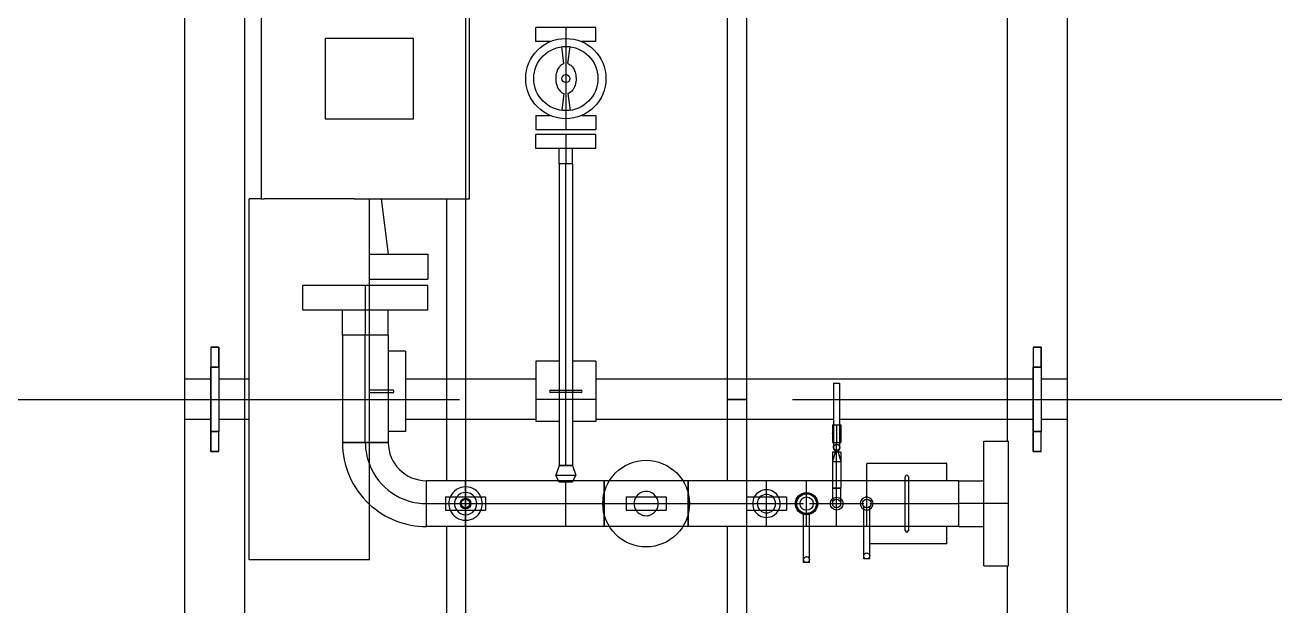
# Model space of a CAD drawing. Header units: inches. Extents: x 295136 to 296247, y 2627183 to 2627409.
# Drawn here: x 295243.105 to 295246.238, y 2627255.317 to 2627256.765 of the extents above; entities that cross this region are included whole.
import ezdxf

# ---------------------------------------------------------------- set-up
doc = ezdxf.new("R2010")
doc.units = ezdxf.units.IN
doc.header["$MEASUREMENT"] = 0
doc.layers.add('EQUIPMENT LAYOUT-EMBED 1_DWG$0$DwgTemplate', color=7, linetype='Continuous')
doc.layers.add('Layout', color=6, linetype='Continuous')

# ---------------------------------------------------------------- blocks, each defined once
blk = doc.blocks.new('A$C55974CAD')
at = {"layer": 'EQUIPMENT LAYOUT-EMBED 1_DWG$0$DwgTemplate', "color": 1, "lineweight": 25}
for p, q in [((25.1, 5.335), (25.1, 4.735)), ((24.4542, 4.8), (27.3607, 4.8)), ((25.05, 4.8), (25.15, 4.8)), ((25.05, 4.735), (25.05, 4.8)), ((25.15, 4.735), (25.15, 4.8)), ((25.1, 4.735), (25.1, 4.715)), ((25.05, 4.64), (25.05, 4.715)), ((25.1, 4.715), (25.1, 4.64)), ((25.15, 4.64), (25.15, 4.715)), ((24.4542, 4.65), (27.3607, 4.65)), ((25.1, 4.64), (25.1, 4.25)), ((25.05, 3.925), (25.05, 4.25)), ((25.1, 4.25), (25.1, 4.115)), ((25.15, 3.925), (25.15, 4.25)), ((24.7828, 4.148), (24.4095, 4.148)), ((25.6, 4.148), (24.8971, 4.148)), ((24.7828, 4.1), (24.4095, 4.1)), ((25.6, 4.1), (24.8971, 4.1)), ((25.05, 3.1825), (25.05, 3.775)), ((25.15, 2.685), (25.15, 3.775)), ((24.7828, 3.448), (24.5413, 3.448)), ((25.1, 3.448), (24.8971, 3.448)), ((26.3465, 3.448), (25.1, 3.448)), ((25.1, 3.4), (25.1, 3.448)), ((25.1, 3.448), (25.1, 3.4)), ((24.7828, 3.4), (24.5413, 3.4)), ((25.1, 3.4), (24.8971, 3.4)), ((26.3096, 3.4), (25.1, 3.4)), ((25.1, 3.285), (25.1, 3.1825)), ((25.05, 2.685), (25.05, 3.1675)), ((25.1, 3.1825), (25.1, 3.1675)), ((25.1, 3.1675), (25.1, 2.685)), ((24.6844, 2.75), (23.875, 2.75)), ((26.1844, 2.75), (24.9956, 2.75)), ((25.05, 2.6), (25.05, 2.665)), ((25.1, 2.685), (25.1, 2.665)), ((25.1, 2.665), (25.1, 2.065)), ((25.15, 2.6), (25.15, 2.665)), ((30.1, 2.6), (22.825, 2.6)), ((25.15, 2.6), (25.05, 2.6))]:
    blk.add_line(p, q, dxfattribs=at)
at = {"layer": 'EQUIPMENT LAYOUT-EMBED 1_DWG$0$DwgTemplate', "color": 5, "lineweight": 25}
for p, q in [((24.97, 4.735), (24.97, 4.715)), ((24.97, 4.715), (24.97, 4.735)), ((25.02, 4.735), (24.97, 4.735)), ((24.97, 4.735), (25.02, 4.735)), ((25.02, 4.715), (25.02, 4.735)), ((25.02, 4.735), (25.02, 4.715)), ((25.02, 4.735), (25.18, 4.735)), ((25.18, 4.735), (25.02, 4.735)), ((25.02, 4.715), (25.02, 4.735)), ((25.18, 4.735), (25.18, 4.715)), ((25.18, 4.715), (25.18, 4.735)), ((25.23, 4.735), (25.18, 4.735)), ((25.23, 4.735), (25.18, 4.735)), ((25.18, 4.715), (25.18, 4.735)), ((25.23, 4.715), (25.23, 4.735)), ((25.23, 4.735), (25.23, 4.715)), ((24.97, 4.715), (25.02, 4.715)), ((24.97, 4.715), (25.02, 4.715)), ((25.18, 4.715), (25.02, 4.715)), ((25.18, 4.715), (25.02, 4.715)), ((25.18, 4.715), (25.23, 4.715)), ((25.23, 4.715), (25.18, 4.715)), ((24.7, 4.49), (24.7, 4.64)), ((24.7, 4.64), (25.6, 4.64)), ((25.6, 4.61), (25.6, 4.64)), ((25.6, 4.61), (25.6, 4.6018)), ((26.2, 4.61), (25.6, 4.61)), ((25.6, 4.49), (25.6, 4.6018)), ((24.7, 4.34), (24.7, 4.49)), ((25.6, 4.3782), (25.6, 4.49)), ((25.8, 4.45), (25.8, 4.23)), ((26, 4.45), (25.8, 4.45)), ((26, 4.23), (26, 4.45)), ((25.6, 4.3782), (25.6, 4.09)), ((24.7, 4.34), (25.6, 4.34)), ((25.4, 4.34), (25.4, 4.1944)), ((25.4619, 4.34), (25.4619, 4.1944)), ((25.4619, 4.34), (25.4619, 4.2928)), ((25.6, 4.3108), (25.4619, 4.2928)), ((25.8, 4.23), (26, 4.23)), ((25.4619, 4.1944), (25.4, 4.1944)), ((24.8233, 4.15), (24.8233, 4.1)), ((24.8566, 4.15), (24.8233, 4.15)), ((24.8566, 4.15), (24.8566, 4.1)), ((24.8233, 4.1), (24.8233, 4.05)), ((24.8566, 4.1), (24.8566, 4.05)), ((25.6, 4.09), (26.2, 4.09)), ((24.8566, 4.05), (24.8233, 4.05)), ((24.8233, 3.7), (24.8233, 3.65)), ((24.8566, 3.7), (24.8233, 3.7)), ((24.8566, 3.7), (24.8566, 3.65)), ((24.8233, 3.65), (24.8233, 3.6)), ((24.8566, 3.65), (24.8566, 3.6)), ((24.8566, 3.6), (24.8233, 3.6)), ((24.8233, 3.4), (24.8233, 3.35)), ((24.8566, 3.4), (24.8233, 3.4)), ((24.8566, 3.4), (24.8566, 3.35)), ((24.8233, 3.35), (24.8233, 3.3)), ((24.8566, 3.35), (24.8566, 3.3)), ((24.8566, 3.3), (24.8233, 3.3)), ((25.02, 2.685), (24.97, 2.685)), ((24.97, 2.685), (25.02, 2.685)), ((24.97, 2.685), (24.97, 2.665)), ((24.97, 2.665), (24.97, 2.685)), ((24.97, 2.665), (25.02, 2.665)), ((24.97, 2.665), (25.02, 2.665)), ((25.02, 2.665), (25.02, 2.685)), ((25.02, 2.685), (25.02, 2.665)), ((25.02, 2.685), (25.18, 2.685)), ((25.18, 2.685), (25.02, 2.685)), ((25.02, 2.665), (25.02, 2.685)), ((25.18, 2.665), (25.02, 2.665)), ((25.18, 2.665), (25.02, 2.665)), ((25.23, 2.685), (25.18, 2.685)), ((25.23, 2.685), (25.18, 2.685)), ((25.18, 2.685), (25.18, 2.665)), ((25.18, 2.665), (25.18, 2.685)), ((25.18, 2.665), (25.18, 2.685)), ((25.18, 2.665), (25.23, 2.665)), ((25.23, 2.665), (25.18, 2.665)), ((25.23, 2.665), (25.23, 2.685)), ((25.23, 2.685), (25.23, 2.665))]:
    blk.add_line(p, q, dxfattribs=at)
at = {"layer": 'EQUIPMENT LAYOUT-EMBED 1_DWG$0$DwgTemplate', "color": 7, "lineweight": 25}
for p, q in [((25.3221, 4.35), (25.3221, 4.5055)), ((25.3221, 4.5055), (25.384, 4.5055)), ((25.384, 4.35), (25.384, 4.5055)), ((24.9924, 4.4071), (24.9924, 4.34)), ((24.9924, 4.34), (24.9924, 4.4071)), ((25.26, 4.4071), (24.9924, 4.4071)), ((25.26, 4.34), (25.26, 4.4071)), ((25.26, 4.35), (25.26, 4.4071)), ((25.26, 4.4071), (25.3221, 4.4071)), ((24.9924, 4.35), (24.9924, 4.35)), ((24.9924, 4.35), (24.9924, 4.35)), ((24.9924, 4.35), (25.26, 4.35)), ((24.9924, 4.34), (24.9924, 4.2928)), ((24.9924, 4.2928), (24.9924, 4.34)), ((25.384, 4.35), (25.26, 4.35)), ((25.26, 4.34), (25.26, 4.35)), ((25.26, 4.2928), (25.26, 4.34)), ((25.26, 4.2928), (25.26, 4.34)), ((25.3221, 4.34), (25.3221, 4.35)), ((25.3221, 4.1944), (25.3221, 4.34)), ((25.384, 4.34), (25.384, 4.35)), ((25.384, 4.1944), (25.384, 4.34)), ((25.116, 4.2928), (24.9924, 4.2928)), ((25.124, 4.2928), (25.116, 4.2928)), ((25.26, 4.2928), (25.124, 4.2928)), ((25.26, 4.2928), (25.3221, 4.2928)), ((24.7828, 4.1976), (24.8971, 4.1976)), ((24.7828, 4.1976), (24.8971, 4.1976)), ((24.7828, 4.1), (24.7828, 4.1976)), ((24.84, 4.1976), (24.84, 4.1976)), ((24.84, 4.1976), (24.84, 4.1976)), ((24.84, 4.1976), (24.84, 4.15)), ((24.8971, 4.1), (24.8971, 4.1976)), ((25.3221, 4.1944), (25.384, 4.1944)), ((24.84, 4.15), (24.84, 4.1)), ((24.7828, 4.1), (24.8971, 4.1)), ((24.7828, 3.85), (24.7828, 4.1)), ((24.84, 4.1), (24.84, 4.05)), ((24.84, 4.1), (24.84, 4.1)), ((24.84, 4.1), (24.84, 4.1)), ((24.8971, 3.868), (24.8971, 4.1)), ((24.84, 4.05), (24.84, 3.85)), ((25.7254, 3.85), (25.7254, 3.9246)), ((25.7254, 3.9246), (25.7603, 3.9246)), ((25.7603, 3.85), (25.7603, 3.9246)), ((25.773, 3.9246), (25.773, 3.85)), ((25.8079, 3.9246), (25.773, 3.9246)), ((25.8079, 3.9246), (25.8079, 3.889)), ((25.9921, 3.889), (25.9921, 3.9246)), ((25.9921, 3.9246), (26.027, 3.9246)), ((26.027, 3.85), (26.027, 3.9246)), ((24.8947, 3.8667), (24.8971, 3.868)), ((24.8947, 3.8667), (24.8947, 3.8333)), ((24.8971, 3.868), (24.9109, 3.875)), ((24.8971, 3.85), (24.8971, 3.868)), ((24.9109, 3.875), (24.9109, 3.8249)), ((24.9352, 3.8667), (24.9109, 3.875)), ((24.9352, 3.8333), (24.9352, 3.8667)), ((25.117, 3.8667), (24.9352, 3.8667)), ((24.9352, 3.8667), (24.9352, 3.8333)), ((25.123, 3.8667), (25.117, 3.8667)), ((25.6871, 3.8667), (25.123, 3.8667)), ((25.6871, 3.8333), (25.6871, 3.8667)), ((25.6871, 3.85), (25.6871, 3.8667)), ((25.6871, 3.8667), (25.7254, 3.8667)), ((25.8626, 3.8549), (25.8207, 3.8604)), ((25.9374, 3.8549), (25.9793, 3.8604)), ((24.7828, 3.85), (24.8971, 3.85)), ((24.7828, 3.7546), (24.7828, 3.85)), ((24.84, 3.85), (24.84, 3.7579)), ((24.84, 3.85), (24.84, 3.85)), ((24.84, 3.85), (24.84, 3.85)), ((24.8947, 3.8333), (24.8971, 3.832)), ((24.8971, 3.832), (24.8971, 3.85)), ((24.8971, 3.7546), (24.8971, 3.832)), ((24.8971, 3.832), (24.9109, 3.8249)), ((24.9352, 3.8333), (24.9109, 3.8249)), ((24.9352, 3.85), (25.117, 3.85)), ((24.9352, 3.85), (24.9352, 3.85)), ((24.9352, 3.85), (24.9352, 3.85)), ((25.117, 3.8333), (24.9352, 3.8333)), ((25.117, 3.85), (25.123, 3.85)), ((25.123, 3.8333), (25.117, 3.8333)), ((25.123, 3.85), (25.6871, 3.85)), ((25.6871, 3.8333), (25.123, 3.8333)), ((25.7603, 3.85), (25.6871, 3.85)), ((25.6871, 3.8333), (25.6871, 3.85)), ((25.6871, 3.8333), (25.7254, 3.8333)), ((25.7254, 3.7754), (25.7254, 3.85)), ((25.7603, 3.7754), (25.7603, 3.85)), ((26.027, 3.85), (25.773, 3.85)), ((25.773, 3.85), (25.773, 3.7754)), ((25.8626, 3.8451), (25.8207, 3.8395)), ((25.9374, 3.8451), (25.9793, 3.8395)), ((26.027, 3.7754), (26.027, 3.85)), ((25.8079, 3.811), (25.8079, 3.7754)), ((25.9921, 3.7754), (25.9921, 3.811)), ((25.7254, 3.7754), (25.7603, 3.7754)), ((25.8079, 3.7754), (25.773, 3.7754)), ((25.9921, 3.7754), (26.027, 3.7754)), ((24.8135, 3.7546), (24.7828, 3.7546)), ((24.7828, 3.7416), (24.7828, 3.7546)), ((24.7828, 3.7546), (24.8135, 3.7546)), ((24.7828, 3.5584), (24.7828, 3.7416)), ((24.84, 3.7546), (24.8135, 3.7546)), ((24.8135, 3.7546), (24.8665, 3.7546)), ((24.84, 3.7579), (24.84, 3.7546)), ((24.84, 3.7546), (24.84, 3.5453)), ((24.84, 3.7546), (24.84, 3.7546)), ((24.8665, 3.7546), (24.84, 3.7546)), ((24.8971, 3.7546), (24.8665, 3.7546)), ((24.8665, 3.7546), (24.8971, 3.7546)), ((24.8971, 3.7416), (24.8971, 3.7546)), ((24.8971, 3.5584), (24.8971, 3.7416)), ((24.7828, 3.5453), (24.7828, 3.5584)), ((24.7828, 3.5453), (24.8135, 3.5453)), ((24.7828, 3.35), (24.7828, 3.5453)), ((24.8135, 3.5453), (24.7828, 3.5453)), ((24.8135, 3.5453), (24.8665, 3.5453)), ((24.84, 3.5453), (24.8135, 3.5453)), ((24.84, 3.5453), (24.84, 3.542)), ((24.84, 3.5453), (24.84, 3.5453)), ((24.84, 3.5453), (24.84, 3.5453)), ((24.8665, 3.5453), (24.84, 3.5453)), ((24.84, 3.542), (24.84, 3.4)), ((24.8665, 3.5453), (24.8971, 3.5453)), ((24.8971, 3.5453), (24.8665, 3.5453)), ((24.8971, 3.5453), (24.8971, 3.5584)), ((24.8971, 3.35), (24.8971, 3.5453)), ((24.84, 3.4), (24.84, 3.35)), ((24.7828, 3.35), (24.8971, 3.35)), ((24.7828, 3.2575), (24.7828, 3.35)), ((24.84, 3.35), (24.84, 3.3)), ((24.84, 3.35), (24.84, 3.35)), ((24.84, 3.35), (24.84, 3.35)), ((24.8971, 3.25), (24.8971, 3.35)), ((24.84, 3.3), (24.84, 3.2778)), ((24.84, 3.2778), (24.84, 3.2575)), ((24.693, 3.25), (24.693, 3.2575)), ((24.693, 3.2575), (24.8132, 3.2575)), ((24.693, 3.2425), (24.693, 3.25)), ((24.693, 3.2425), (24.8132, 3.2425)), ((24.7828, 3.25), (24.7828, 3.2575)), ((24.7828, 3.25), (24.8971, 3.25)), ((24.7828, 3.2425), (24.7828, 3.25)), ((24.7828, 3.175), (24.7828, 3.2425)), ((24.84, 3.2425), (24.84, 3.2222)), ((24.8971, 3.175), (24.8971, 3.25)), ((24.84, 3.2222), (24.84, 3.175)), ((24.7828, 3.175), (24.8971, 3.175)), ((24.7828, 3.1075), (24.7828, 3.175)), ((24.8781, 3.1856), (24.84, 3.1856)), ((24.84, 3.175), (24.8781, 3.175)), ((24.84, 3.175), (24.84, 3.116)), ((24.84, 3.175), (24.84, 3.175)), ((24.84, 3.175), (24.84, 3.175)), ((24.8781, 3.1856), (24.8781, 3.175)), ((24.8781, 3.1643), (24.8781, 3.1856)), ((24.8971, 3.1856), (24.8781, 3.1856)), ((24.8781, 3.175), (24.8781, 3.175)), ((24.8781, 3.175), (24.8781, 3.175)), ((24.8781, 3.175), (24.8781, 3.1643)), ((24.8781, 3.175), (24.8971, 3.175)), ((24.9684, 3.1856), (24.8971, 3.1856)), ((24.8971, 3.1), (24.8971, 3.175)), ((24.8971, 3.175), (24.9454, 3.175)), ((24.9454, 3.1856), (24.9454, 3.1643)), ((24.9684, 3.1786), (24.9454, 3.1856)), ((24.9454, 3.175), (24.9684, 3.175)), ((24.9684, 3.1714), (24.9454, 3.1643)), ((24.9684, 3.1643), (24.9684, 3.1856)), ((24.9719, 3.1775), (24.9684, 3.1786)), ((24.9684, 3.175), (24.992, 3.175)), ((24.9719, 3.1724), (24.9684, 3.1714)), ((25.1402, 3.1825), (24.9802, 3.1825)), ((25.1402, 3.1675), (24.9802, 3.1675)), ((24.992, 3.1856), (24.992, 3.1825)), ((25.0365, 3.1856), (24.992, 3.1856)), ((24.992, 3.1825), (24.992, 3.175)), ((24.992, 3.175), (24.992, 3.175)), ((24.992, 3.175), (24.992, 3.175)), ((25.0365, 3.175), (24.992, 3.175)), ((24.992, 3.175), (24.992, 3.1675)), ((24.992, 3.1675), (24.992, 3.1643)), ((25.0047, 3.1825), (25.015, 3.1856)), ((25.0047, 3.1675), (25.015, 3.1643)), ((25.015, 3.1825), (25.015, 3.1856)), ((25.015, 3.1643), (25.015, 3.1675)), ((25.0365, 3.1856), (25.0365, 3.1825)), ((25.0365, 3.1825), (25.0365, 3.175)), ((25.0365, 3.175), (25.0365, 3.1675)), ((25.0365, 3.1675), (25.0365, 3.1643)), ((25.1402, 3.1825), (25.1402, 3.175)), ((25.1402, 3.175), (25.1402, 3.1675)), ((24.84, 3.1643), (24.8781, 3.1643)), ((24.8971, 3.1643), (24.8781, 3.1643)), ((24.9684, 3.1643), (24.8971, 3.1643)), ((25.0365, 3.1643), (24.992, 3.1643)), ((24.702, 3.1), (24.702, 3.1075)), ((24.702, 3.1075), (24.8324, 3.1075)), ((24.7828, 3.1), (24.7828, 3.1075)), ((24.84, 3.116), (24.84, 3.1075)), ((24.702, 3.0925), (24.702, 3.1)), ((24.702, 3.0925), (24.8324, 3.0925)), ((24.7828, 3.1), (24.8971, 3.1)), ((24.7828, 3.0925), (24.7828, 3.1)), ((24.7828, 3.004), (24.7828, 3.0925)), ((24.84, 3.0925), (24.84, 3.084)), ((24.84, 3.084), (24.84, 3.004)), ((24.8971, 3.004), (24.8971, 3.1)), ((24.7828, 2.996), (24.7828, 3.004)), ((24.7828, 2.8705), (24.7828, 2.996)), ((24.84, 3.004), (24.84, 2.996)), ((24.84, 2.996), (24.84, 2.8705)), ((24.8971, 2.996), (24.8971, 3.004)), ((24.8971, 2.8705), (24.8971, 2.996)), ((24.7828, 2.8705), (24.8971, 2.8705)), ((24.7828, 2.8705), (24.84, 2.8705)), ((24.7828, 2.8705), (24.7828, 2.8084)), ((24.84, 2.7465), (24.84, 2.8705)), ((24.84, 2.8705), (24.8971, 2.8705)), ((24.8971, 2.8705), (24.8971, 2.8084)), ((24.6844, 2.8084), (24.84, 2.8084)), ((24.6844, 2.8084), (24.6844, 2.7465)), ((24.84, 2.8084), (24.9956, 2.8084)), ((24.9956, 2.8084), (24.9956, 2.7465)), ((24.6844, 2.7465), (24.84, 2.7465)), ((24.84, 2.7465), (24.9956, 2.7465))]:
    blk.add_line(p, q, dxfattribs=at)
at = {"layer": 'EQUIPMENT LAYOUT-EMBED 1_DWG$0$DwgTemplate', "color": 3, "lineweight": 25}
for p, q in [((25.116, 4.283), (25.116, 4.34)), ((25.124, 4.34), (25.124, 4.283)), ((25.02, 4.25), (25.02, 4.2928)), ((25.22, 4.25), (25.22, 4.2928)), ((25.22, 4.25), (25.02, 4.25)), ((25.045, 3.8667), (25.045, 3.925)), ((25.195, 3.925), (25.045, 3.925)), ((25.195, 3.8667), (25.195, 3.925)), ((25.117, 3.812), (25.117, 3.888)), ((25.123, 3.888), (25.123, 3.812)), ((25.045, 3.775), (25.045, 3.8333)), ((25.195, 3.775), (25.195, 3.8333)), ((25.195, 3.775), (25.045, 3.775)), ((24.74, 2.9), (24.74, 3.0925)), ((24.8971, 3.1), (24.94, 3.1)), ((24.94, 2.9), (24.94, 3.1)), ((24.773, 3.004), (24.907, 3.004)), ((24.907, 2.996), (24.773, 2.996)), ((24.74, 2.9), (24.7828, 2.9)), ((24.8971, 2.9), (24.94, 2.9))]:
    blk.add_line(p, q, dxfattribs=at)
at = {"layer": 'EQUIPMENT LAYOUT-EMBED 1_DWG$0$DwgTemplate', "color": 9, "lineweight": 25}
for p, q in [((24.8971, 4.1), (24.7828, 4.1)), ((26.2, 4.1), (25.6, 4.1)), ((25.1, 3.775), (25.1, 3.925)), ((24.8233, 3.4), (24.7828, 3.4)), ((24.8971, 3.4), (24.8566, 3.4))]:
    blk.add_line(p, q, dxfattribs=at)
at = {"layer": 'EQUIPMENT LAYOUT-EMBED 1_DWG$0$DwgTemplate', "color": 7, "lineweight": 25}
for centre, radius in [((24.84, 4.1), 0.0133), ((24.84, 4.1), 0.0107), ((25.9, 3.85), 0.1), ((25.9, 3.85), 0.08), ((25.9, 3.85), 0.01), ((24.84, 3.65), 0.108), ((24.84, 3.25), 0.0278), ((24.84, 3.25), 0.0251), ((24.84, 3.25), 0.0246), ((24.84, 3.25), 0.0167), ((24.7005, 3.25), 0.0075), ((24.84, 3.175), 0.016), ((24.84, 3.175), 0.0107), ((24.9802, 3.175), 0.0075), ((24.7095, 3.1), 0.0075), ((24.84, 3.1), 0.0107)]:
    blk.add_circle(centre, radius, dxfattribs=at)
for centre, radius, start, end in [((24.9924, 4.1976), 0.2096, 90, 137.1914), ((24.9924, 4.1976), 0.2096, 137.1914, 180), ((24.9924, 4.1976), 0.1524, 110.8713, 180), ((24.9924, 4.1976), 0.1524, 90, 110.8713), ((24.9924, 4.1976), 0.0952, 90, 180), ((24.84, 4.1), 0.0417, 113.5215, 246.4785), ((24.84, 4.1), 0.0417, 66.4785, 113.5215), ((24.84, 4.1), 0.0417, 293.5215, 66.4785), ((24.84, 4.1), 0.0278, 126.7726, 233.2274), ((24.84, 4.1), 0.0278, 53.2274, 126.7726), ((24.84, 4.1), 0.0278, 306.7726, 53.2274), ((24.84, 4.1), 0.0278, 233.2274, 270), ((24.84, 4.1), 0.0278, 270, 306.7726), ((24.84, 4.1), 0.0417, 246.4785, 270), ((24.84, 4.1), 0.0417, 270, 293.5215), ((24.84, 3.65), 0.0302, 123.505, 236.495), ((24.84, 3.65), 0.0302, 56.495, 123.505), ((24.84, 3.65), 0.0302, 303.505, 56.495), ((24.84, 3.65), 0.0302, 236.495, 270), ((24.84, 3.65), 0.0302, 270, 303.505), ((24.84, 3.35), 0.0345, 61.1262, 118.8738), ((24.84, 3.35), 0.0345, 118.8738, 241.1262), ((24.84, 3.35), 0.023, 136.4125, 223.5875), ((24.84, 3.35), 0.023, 43.5875, 136.4125), ((24.84, 3.35), 0.0345, 298.8738, 61.1262), ((24.84, 3.35), 0.023, 316.4125, 43.5875), ((24.84, 3.35), 0.023, 223.5875, 270), ((24.84, 3.35), 0.023, 270, 316.4125), ((24.84, 3.35), 0.0345, 241.1262, 270), ((24.84, 3.35), 0.0345, 270, 298.8738), ((24.9802, 3.175), 0.0087, 59.5553, 162.9561), ((24.9802, 3.175), 0.0087, 197.0439, 270), ((24.9802, 3.175), 0.0087, 270, 300.4447), ((24.84, 3.1), 0.016, 152.0506, 207.9494), ((24.84, 3.1), 0.016, 270, 152.0506), ((24.84, 3.1), 0.016, 207.9494, 270)]:
    blk.add_arc(centre, radius, start, end, dxfattribs=at)
at = {"layer": 'EQUIPMENT LAYOUT-EMBED 1_DWG$0$DwgTemplate', "color": 3, "lineweight": 25}
for centre, radius, start, end in [((25.12, 4.283), 0.004, 180, 0), ((25.12, 3.888), 0.003, 0, 180), ((25.12, 3.812), 0.003, 180, 0), ((24.773, 3), 0.004, 90, 270), ((24.907, 3), 0.004, 270, 90)]:
    blk.add_arc(centre, radius, start, end, dxfattribs=at)
at = {"layer": 'EQUIPMENT LAYOUT-EMBED 1_DWG$0$DwgTemplate', "color": 5, "lineweight": 25}
for start, end in [(123.505, 236.495), (303.505, 56.495)]:
    blk.add_arc((24.84, 3.65), 0.0302, start, end, dxfattribs=at)
at = {"layer": 'EQUIPMENT LAYOUT-EMBED 1_DWG$0$DwgTemplate', "color": 7, "lineweight": 25}
for points in [[(25.8655, 3.8607), (25.8642, 3.8589), (25.8632, 3.8569), (25.8626, 3.8549)], [(25.873, 3.8679), (25.8699, 3.8658), (25.8673, 3.8634), (25.8655, 3.8607)], [(25.8874, 3.874), (25.882, 3.8727), (25.8771, 3.8706), (25.873, 3.8679)], [(25.9053, 3.8751), (25.8993, 3.8757), (25.8931, 3.8753), (25.8874, 3.874)], [(25.9198, 3.8717), (25.9154, 3.8735), (25.9104, 3.8747), (25.9053, 3.8751)], [(25.9291, 3.8663), (25.9265, 3.8684), (25.9233, 3.8702), (25.9198, 3.8717)], [(25.9345, 3.8608), (25.9331, 3.8628), (25.9313, 3.8646), (25.9291, 3.8663)], [(25.9374, 3.8549), (25.9368, 3.8569), (25.9358, 3.8589), (25.9345, 3.8608)], [(25.8655, 3.8392), (25.8642, 3.8411), (25.8632, 3.843), (25.8626, 3.8451)], [(25.873, 3.832), (25.8699, 3.8341), (25.8673, 3.8366), (25.8655, 3.8392)], [(25.8874, 3.826), (25.882, 3.8273), (25.8771, 3.8293), (25.873, 3.832)], [(25.9053, 3.8248), (25.8993, 3.8243), (25.8931, 3.8247), (25.8874, 3.826)], [(25.9198, 3.8283), (25.9154, 3.8265), (25.9104, 3.8253), (25.9053, 3.8248)], [(25.9291, 3.8336), (25.9265, 3.8315), (25.9233, 3.8297), (25.9198, 3.8283)], [(25.9345, 3.8392), (25.9331, 3.8372), (25.9313, 3.8353), (25.9291, 3.8336)], [(25.9374, 3.8451), (25.9368, 3.843), (25.9358, 3.8411), (25.9345, 3.8392)]]:
    blk.add_open_spline(points, degree=3, dxfattribs=at)

msp = doc.modelspace()

# ---------------------------------------------------------------- block references
at = {"layer": 'Layout', "rotation": 90}
msp.add_blockref('A$C55974CAD', (295248.3027, 2627230.7321), dxfattribs=at)

doc.saveas('drawing.dxf')
